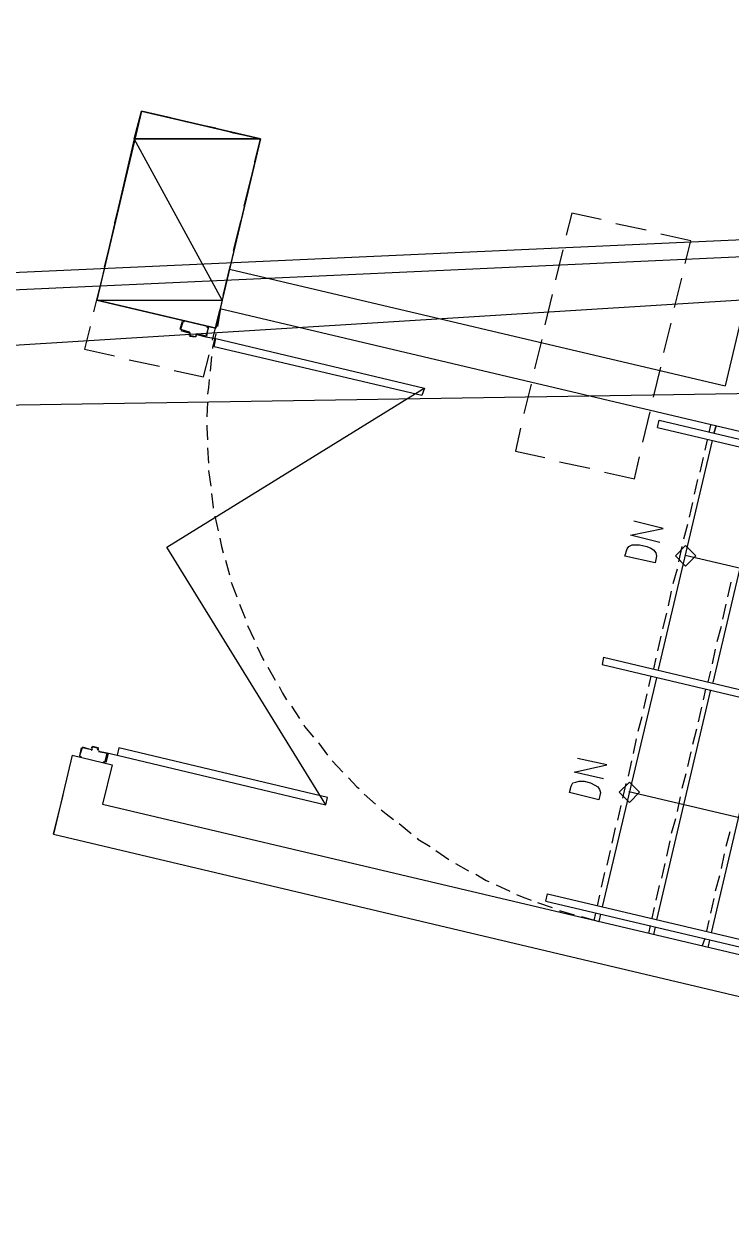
# Model space of a CAD drawing. Header units: feet. Extents: x -84 to 198, y -22 to 181.
# Drawn here: x 57.69 to 69.26, y 128.8 to 148.26 of the extents above; entities that cross this region are included whole.
import ezdxf

# ---------------------------------------------------------------- set-up
doc = ezdxf.new("R2010")
doc.units = ezdxf.units.FT
doc.layers.add('A-LINEA', color=7, linetype='CONTINUOUS')
doc.layers.add('A-MURO-CONCRETO', color=8, linetype='CONTINUOUS')

msp = doc.modelspace()

# ---------------------------------------------------------------- linework, layer by layer
at = {"layer": 'A-LINEA'}
for p, q in [((71.2267, 151.0844), (69.16, 142.3378)), ((71.2267, 151.0844), (69.16, 142.3378)), ((137.3218, 147.95), (37.3544, 141.7506)), ((137.3218, 147.95), (37.3544, 141.7506)), ((137.2414, 147.8002), (39.8639, 143.3866)), ((137.2414, 147.8002), (39.8639, 143.3866)), ((137.0738, 147.512), (40.0569, 143.1148)), ((137.0738, 147.512), (40.0569, 143.1148)), ((60.8267, 146.5511), (60.3333, 146.6578)), ((60.8267, 146.5511), (60.3333, 146.6578)), ((61.56, 146.3778), (61.0667, 146.4844)), ((61.56, 146.3778), (61.0667, 146.4844)), ((61.4667, 146.0044), (61.56, 146.3778)), ((61.4667, 146.0044), (61.56, 146.3778)), ((59.4667, 146.2311), (59.3467, 145.7378)), ((59.4667, 146.2311), (59.3467, 145.7378)), ((61.2933, 145.2844), (61.4133, 145.7644)), ((61.2933, 145.2844), (61.4133, 145.7644)), ((59.2933, 145.4978), (59.1733, 145.0044)), ((59.2933, 145.4978), (59.1733, 145.0044)), ((61.12, 144.5511), (61.24, 145.0311)), ((61.12, 144.5511), (61.24, 145.0311)), ((67.8667, 144.8844), (67.3733, 144.9911)), ((67.8667, 144.8844), (67.3733, 144.9911)), ((59.12, 144.7644), (59, 144.2844)), ((59.12, 144.7644), (59, 144.2844)), ((68.6, 144.7111), (68.1067, 144.8178)), ((68.6, 144.7111), (68.1067, 144.8178)), ((66.5067, 144.5644), (66.3867, 144.0711)), ((66.5067, 144.5644), (66.3867, 144.0711)), ((68.5067, 144.3378), (68.6, 144.7111)), ((68.5067, 144.3378), (68.6, 144.7111)), ((60.9467, 143.8178), (61.0667, 144.3111)), ((60.9467, 143.8178), (61.0667, 144.3111)), ((61.0533, 144.2444), (69.16, 142.3378)), ((61.0533, 144.2444), (69.16, 142.3378)), ((58.9467, 144.0311), (58.8267, 143.5511)), ((58.9467, 144.0311), (58.8267, 143.5511)), ((68.3333, 143.6178), (68.4533, 144.0978)), ((68.3333, 143.6178), (68.4533, 144.0978)), ((66.3333, 143.8311), (66.2133, 143.3378)), ((66.3333, 143.8311), (66.2133, 143.3378)), ((60.9067, 143.6044), (60.8533, 143.3111)), ((60.9067, 143.6044), (60.8533, 143.3111)), ((60.8933, 143.6044), (85.3067, 137.8311)), ((60.8933, 143.6044), (85.3067, 137.8311)), ((60.7733, 143.0844), (60.8933, 143.5778)), ((60.7733, 143.0844), (60.8933, 143.5778)), ((134.895, 143.2722), (37.2384, 141.6899)), ((134.895, 143.2722), (37.2384, 141.6899)), ((60.28, 143.3911), (60.24, 143.2578)), ((60.28, 143.3911), (60.24, 143.2578)), ((60.2533, 143.2578), (60.2533, 143.2578)), ((60.2533, 143.2578), (60.2533, 143.2578)), ((60.2933, 143.3911), (60.2933, 143.3911)), ((60.2933, 143.3911), (60.2933, 143.3911)), ((60.4128, 143.1932), (60.3979, 143.2172)), ((60.4128, 143.1932), (60.3979, 143.2172)), ((68.16, 142.8844), (68.28, 143.3644)), ((68.16, 142.8844), (68.28, 143.3644)), ((60.4, 143.1911), (60.3867, 143.1644)), ((60.4, 143.1911), (60.3867, 143.1644)), ((60.4, 143.1644), (60.4, 143.1644)), ((60.4, 143.1644), (60.4, 143.1644)), ((60.5067, 143.1378), (60.5067, 143.1644)), ((60.5067, 143.1378), (60.5067, 143.1644)), ((60.5313, 143.1772), (60.5072, 143.1624)), ((60.5313, 143.1772), (60.5072, 143.1624)), ((60.52, 143.1778), (60.6667, 143.1378)), ((60.52, 143.1778), (60.6667, 143.1378)), ((60.52, 143.1644), (60.52, 143.1644)), ((60.52, 143.1644), (60.52, 143.1644)), ((60.6667, 143.1511), (60.6667, 143.1511)), ((60.6667, 143.1511), (60.6667, 143.1511)), ((60.6667, 143.1378), (60.8267, 143.1111)), ((60.6667, 143.1378), (60.8267, 143.1111)), ((66.16, 143.0978), (66.04, 142.6178)), ((66.16, 143.0978), (66.04, 142.6178)), ((60.76, 142.8178), (60.7333, 142.5778)), ((60.76, 142.8178), (60.7333, 142.5778)), ((59.4133, 142.7644), (59.9067, 142.6578)), ((59.4133, 142.7644), (59.9067, 142.6578)), ((67.9867, 142.1511), (68.1067, 142.6444)), ((67.9867, 142.1511), (68.1067, 142.6444)), ((60.0276, 139.6985), (64.2393, 142.2987)), ((60.0276, 139.6985), (64.2393, 142.2987)), ((65.9867, 142.3644), (65.8667, 141.8844)), ((65.9867, 142.3644), (65.8667, 141.8844)), ((60.6933, 142.0711), (60.68, 141.8311)), ((60.6933, 142.0711), (60.68, 141.8311)), ((67.8133, 141.4178), (67.9333, 141.9111)), ((67.8133, 141.4178), (67.9333, 141.9111)), ((68.0533, 141.6578), (68.08, 141.7778)), ((68.0533, 141.6578), (68.08, 141.7778)), ((68.0533, 141.6578), (85.2533, 137.5911)), ((68.0533, 141.6578), (85.2533, 137.5911)), ((68.08, 141.7778), (85.28, 137.7111)), ((68.08, 141.7778), (85.28, 137.7111)), ((68.92, 141.6978), (68.8933, 141.5778)), ((68.92, 141.6978), (68.8933, 141.5778)), ((68.9733, 141.5644), (69.0133, 141.6844)), ((69.0133, 141.6844), (68.9733, 141.5644)), ((68.9733, 141.5644), (69.0133, 141.6844)), ((69.0133, 141.6844), (68.9733, 141.5644)), ((68.8667, 141.4578), (68.8267, 141.2844)), ((68.8667, 141.4578), (68.8267, 141.2844)), ((60.6933, 141.3244), (60.7067, 141.0711)), ((60.6933, 141.3244), (60.7067, 141.0711)), ((68.9467, 141.4444), (68.0667, 137.6978)), ((68.9467, 141.4444), (68.0667, 137.6978)), ((66.4533, 141.0978), (66.9467, 140.9911)), ((66.4533, 141.0978), (66.9467, 140.9911)), ((68.8, 141.1644), (68.7467, 140.9244)), ((68.8, 141.1644), (68.7467, 140.9244)), ((69.84, 141.2311), (68.96, 137.4844)), ((69.84, 141.2311), (68.96, 137.4844)), ((60.7067, 140.9511), (60.7467, 140.6978)), ((60.7067, 140.9511), (60.7467, 140.6978)), ((68.7067, 140.8044), (68.6533, 140.5644)), ((68.7067, 140.8044), (68.6533, 140.5644)), ((68.6267, 140.4311), (68.5733, 140.1911)), ((68.6267, 140.4311), (68.5733, 140.1911)), ((60.8133, 140.2044), (60.8667, 139.9644)), ((60.8133, 140.2044), (60.8667, 139.9644)), ((68.5467, 140.0711), (68.48, 139.8311)), ((68.5467, 140.0711), (68.48, 139.8311)), ((68.4533, 139.7111), (68.4, 139.4578)), ((68.4533, 139.7111), (68.4, 139.4578)), ((62.626, 135.4853), (60.0258, 139.6971)), ((62.626, 135.4853), (60.0258, 139.6971)), ((83.4933, 136.0178), (68.5067, 139.5644)), ((83.4933, 136.0178), (68.5067, 139.5644)), ((60.9867, 139.4844), (61.0533, 139.2444)), ((60.9867, 139.4844), (61.0533, 139.2444)), ((68.3733, 139.3378), (68.3067, 139.0978)), ((68.3733, 139.3378), (68.3067, 139.0978)), ((69.2533, 139.1244), (69.2, 138.8844)), ((69.2533, 139.1244), (69.2, 138.8844)), ((69.2533, 139.1244), (69.2, 138.8844)), ((69.2533, 139.1244), (69.2, 138.8844)), ((68.28, 138.9778), (68.2267, 138.7378)), ((68.28, 138.9778), (68.2267, 138.7378)), ((61.2133, 138.7644), (61.3067, 138.5378)), ((61.2133, 138.7644), (61.3067, 138.5378)), ((69.1733, 138.7644), (69.12, 138.5244)), ((69.1733, 138.7644), (69.12, 138.5244)), ((69.1733, 138.7644), (69.12, 138.5244)), ((69.1733, 138.7644), (69.12, 138.5244)), ((68.2, 138.6178), (68.1333, 138.3644)), ((68.2, 138.6178), (68.1333, 138.3644)), ((61.3467, 138.4178), (61.4533, 138.1911)), ((61.3467, 138.4178), (61.4533, 138.1911)), ((69.0933, 138.4044), (69.0267, 138.1511)), ((69.0933, 138.4044), (69.0267, 138.1511)), ((69.0933, 138.4044), (69.0267, 138.1511)), ((69.0933, 138.4044), (69.0267, 138.1511)), ((68.1067, 138.2444), (68.0533, 138.0044)), ((68.1067, 138.2444), (68.0533, 138.0044)), ((69, 138.0311), (68.9467, 137.7911)), ((69, 138.0311), (68.9467, 137.7911)), ((69, 138.0311), (68.9467, 137.7911)), ((69, 138.0311), (68.9467, 137.7911)), ((67.1733, 137.8978), (84.36, 133.8311)), ((67.1733, 137.8978), (84.36, 133.8311)), ((68.0267, 137.8844), (67.9867, 137.7111)), ((68.0267, 137.8844), (67.9867, 137.7111)), ((61.68, 137.7378), (61.8, 137.5244)), ((61.68, 137.7378), (61.8, 137.5244)), ((68.04, 137.5644), (67.1467, 133.8178)), ((68.04, 137.5644), (67.1467, 133.8178)), ((67.9467, 137.5911), (67.9067, 137.4178)), ((67.9467, 137.5911), (67.9067, 137.4178)), ((68.92, 137.6711), (68.88, 137.4978)), ((68.92, 137.6711), (68.88, 137.4978)), ((68.92, 137.6711), (68.88, 137.4978)), ((68.92, 137.6711), (68.88, 137.4978)), ((68.92, 137.3644), (68.04, 133.6044)), ((68.92, 137.3644), (68.04, 133.6044)), ((68.84, 137.3778), (68.8, 137.2044)), ((68.84, 137.3778), (68.8, 137.2044)), ((68.84, 137.3778), (68.8, 137.2044)), ((68.84, 137.3778), (68.8, 137.2044)), ((67.88, 137.2978), (67.8267, 137.0578)), ((67.88, 137.2978), (67.8267, 137.0578)), ((62.0667, 137.0978), (62.2, 136.8978)), ((62.0667, 137.0978), (62.2, 136.8978)), ((68.7733, 137.0844), (68.72, 136.8444)), ((68.7733, 137.0844), (68.72, 136.8444)), ((68.7733, 137.0844), (68.72, 136.8444)), ((68.7733, 137.0844), (68.72, 136.8444)), ((69.8133, 137.1511), (68.9333, 133.3911)), ((69.8133, 137.1511), (68.9333, 133.3911)), ((69.8133, 137.1511), (68.9333, 133.3911)), ((69.8133, 137.1511), (68.9333, 133.3911)), ((67.8, 136.9244), (67.7333, 136.6844)), ((67.8, 136.9244), (67.7333, 136.6844)), ((68.6933, 136.7244), (68.6267, 136.4711)), ((68.6933, 136.7244), (68.6267, 136.4711)), ((68.6933, 136.7244), (68.6267, 136.4711)), ((68.6933, 136.7244), (68.6267, 136.4711)), ((58.64, 136.4311), (58.7867, 136.3911)), ((58.64, 136.4311), (58.7867, 136.3911)), ((58.64, 136.4178), (58.64, 136.4178)), ((58.64, 136.4178), (58.64, 136.4178)), ((58.7867, 136.4044), (58.7867, 136.4044)), ((58.7867, 136.4044), (58.7867, 136.4044)), ((58.7887, 136.3783), (58.8128, 136.3932)), ((58.7887, 136.3783), (58.8128, 136.3932)), ((58.8, 136.4044), (58.8, 136.4311)), ((58.8, 136.4044), (58.8, 136.4311)), ((58.8133, 136.4444), (58.9067, 136.4178)), ((58.8133, 136.4444), (58.9067, 136.4178)), ((58.8133, 136.4311), (58.8133, 136.4311)), ((58.8133, 136.4311), (58.8133, 136.4311)), ((62.5067, 136.4978), (62.6533, 136.2978)), ((62.5067, 136.4978), (62.6533, 136.2978)), ((67.7067, 136.5644), (67.6533, 136.3244)), ((67.7067, 136.5644), (67.6533, 136.3244)), ((58.48, 136.2978), (58.1733, 135.0044)), ((58.48, 136.2978), (58.1733, 135.0044)), ((58.48, 136.2978), (59.1333, 136.1378)), ((58.48, 136.2978), (59.1333, 136.1378)), ((58.9067, 136.3644), (59.0533, 136.3378)), ((58.9067, 136.3644), (59.0533, 136.3378)), ((58.9072, 136.3757), (58.9221, 136.3516)), ((58.9072, 136.3757), (58.9221, 136.3516)), ((58.92, 136.3778), (58.92, 136.3778)), ((58.92, 136.3778), (58.92, 136.3778)), ((59.0667, 136.3244), (59.0267, 136.1778)), ((59.0667, 136.3244), (59.0267, 136.1778)), ((59.0533, 136.3378), (59.2133, 136.2978)), ((59.0533, 136.3378), (59.2133, 136.2978)), ((59.0533, 136.3244), (59.0533, 136.3244)), ((59.0533, 136.3244), (59.0533, 136.3244)), ((62.7333, 136.2044), (62.9067, 136.0178)), ((62.7333, 136.2044), (62.9067, 136.0178)), ((67.6267, 136.2044), (67.5733, 135.9511)), ((67.6267, 136.2044), (67.5733, 135.9511)), ((68.6, 136.3511), (68.5467, 136.1111)), ((68.6, 136.3511), (68.5467, 136.1111)), ((68.6, 136.3511), (68.5467, 136.1111)), ((68.6, 136.3511), (68.5467, 136.1111)), ((59.1333, 136.1378), (58.9733, 135.4978)), ((59.1333, 136.1378), (58.9733, 135.4978)), ((59.0133, 136.1778), (59.0133, 136.1778)), ((59.0133, 136.1778), (59.0133, 136.1778)), ((67.5333, 135.8311), (67.48, 135.5911)), ((67.5333, 135.8311), (67.48, 135.5911)), ((68.52, 135.9911), (68.4533, 135.7511)), ((68.52, 135.9911), (68.4533, 135.7511)), ((68.52, 135.9911), (68.4533, 135.7511)), ((68.52, 135.9911), (68.4533, 135.7511)), ((58.1733, 135.0044), (58.3333, 135.6444)), ((63.2533, 135.6578), (63.44, 135.4978)), ((63.2533, 135.6578), (63.44, 135.4978)), ((82.6133, 132.1378), (67.5867, 135.6978)), ((82.6133, 132.1378), (67.5867, 135.6978)), ((68.4267, 135.6178), (68.3733, 135.3778)), ((68.4267, 135.6178), (68.3733, 135.3778)), ((68.4267, 135.6178), (68.3733, 135.3778)), ((68.4267, 135.6178), (68.3733, 135.3778)), ((58.9733, 135.4978), (83.3867, 129.7244)), ((58.9733, 135.4978), (83.3867, 129.7244)), ((67.4533, 135.4711), (67.4, 135.2311)), ((67.4533, 135.4711), (67.4, 135.2311)), ((68.3467, 135.2578), (68.28, 135.0178)), ((68.3467, 135.2578), (68.28, 135.0178)), ((68.3467, 135.2578), (68.28, 135.0178)), ((68.3467, 135.2578), (68.28, 135.0178)), ((63.8267, 135.1778), (64.0267, 135.0178)), ((63.8267, 135.1778), (64.0267, 135.0178)), ((67.36, 135.1111), (67.3067, 134.8578)), ((67.36, 135.1111), (67.3067, 134.8578)), ((69.24, 135.0444), (69.1733, 134.8044)), ((69.24, 135.0444), (69.1733, 134.8044)), ((69.24, 135.0444), (69.1733, 134.8044)), ((69.24, 135.0444), (69.1733, 134.8044)), ((58.1733, 135.0044), (84.3733, 128.8044)), ((58.1733, 135.0044), (84.3733, 128.8044)), ((68.2533, 134.8978), (68.2, 134.6444)), ((68.2533, 134.8978), (68.2, 134.6444)), ((68.2533, 134.8978), (68.2, 134.6444)), ((68.2533, 134.8978), (68.2, 134.6444)), ((64.4267, 134.7378), (64.64, 134.5911)), ((64.4267, 134.7378), (64.64, 134.5911)), ((67.28, 134.7378), (67.2267, 134.4978)), ((67.28, 134.7378), (67.2267, 134.4978)), ((69.1467, 134.6844), (69.0933, 134.4444)), ((69.1467, 134.6844), (69.0933, 134.4444)), ((69.1467, 134.6844), (69.0933, 134.4444)), ((69.1467, 134.6844), (69.0933, 134.4444)), ((64.7467, 134.5244), (64.96, 134.4044)), ((64.7467, 134.5244), (64.96, 134.4044)), ((68.1733, 134.5244), (68.12, 134.2844)), ((68.1733, 134.5244), (68.12, 134.2844)), ((68.1733, 134.5244), (68.12, 134.2844)), ((68.1733, 134.5244), (68.12, 134.2844)), ((67.1867, 134.3778), (67.1333, 134.1378)), ((67.1867, 134.3778), (67.1333, 134.1378)), ((69.0667, 134.3244), (69, 134.0711)), ((69.0667, 134.3244), (69, 134.0711)), ((69.0667, 134.3244), (69, 134.0711)), ((69.0667, 134.3244), (69, 134.0711)), ((65.4133, 134.1778), (65.64, 134.0711)), ((65.4133, 134.1778), (65.64, 134.0711)), ((68.08, 134.1644), (68.0267, 133.9244)), ((68.08, 134.1644), (68.0267, 133.9244)), ((68.08, 134.1644), (68.0267, 133.9244)), ((68.08, 134.1644), (68.0267, 133.9244)), ((66.0933, 133.8844), (66.3333, 133.8044)), ((66.0933, 133.8844), (66.3333, 133.8044)), ((66.2267, 133.9111), (66.2533, 134.0311)), ((66.2267, 133.9111), (66.2533, 134.0311)), ((66.2267, 133.9111), (83.4133, 129.8444)), ((66.2267, 133.9111), (83.4133, 129.8444)), ((66.2533, 134.0311), (83.4533, 129.9644)), ((66.2533, 134.0311), (83.4533, 129.9644)), ((67.1067, 134.0044), (67.0667, 133.8311)), ((67.1067, 134.0044), (67.0667, 133.8311)), ((68.9733, 133.9511), (68.92, 133.7111)), ((68.9733, 133.9511), (68.92, 133.7111)), ((68.9733, 133.9511), (68.92, 133.7111)), ((68.9733, 133.9511), (68.92, 133.7111)), ((67.04, 133.7111), (67.0133, 133.5911)), ((67.04, 133.7111), (67.0133, 133.5911)), ((67.12, 133.6978), (67.0933, 133.5778)), ((67.12, 133.6978), (67.0933, 133.5778)), ((68, 133.8044), (67.96, 133.6311)), ((68, 133.8044), (67.96, 133.6311)), ((68, 133.8044), (67.96, 133.6311)), ((68, 133.8044), (67.96, 133.6311)), ((66.8133, 133.6578), (67.0933, 133.5778)), ((66.8133, 133.6578), (67.0933, 133.5778)), ((67.9333, 133.5111), (67.9067, 133.3778)), ((67.9333, 133.5111), (67.9067, 133.3778)), ((67.9333, 133.5111), (67.9067, 133.3778)), ((67.9333, 133.5111), (67.9067, 133.3778)), ((68.0133, 133.4844), (67.9867, 133.3644)), ((68.0133, 133.4844), (67.9867, 133.3644)), ((68.8933, 133.5911), (68.8533, 133.4178)), ((68.8933, 133.5911), (68.8533, 133.4178)), ((68.8933, 133.5911), (68.8533, 133.4178)), ((68.8933, 133.5911), (68.8533, 133.4178)), ((68.8267, 133.2978), (68.7867, 133.1778)), ((68.8267, 133.2978), (68.7867, 133.1778)), ((68.8267, 133.2978), (68.7867, 133.1778)), ((68.8267, 133.2978), (68.7867, 133.1778)), ((68.9067, 133.2711), (68.88, 133.1511)), ((68.9067, 133.2711), (68.88, 133.1511)), ((68.9067, 133.2711), (68.88, 133.1511)), ((68.9067, 133.2711), (68.88, 133.1511))]:
    msp.add_line(p, q, dxfattribs=at)
for points in [[(60.8267, 143.2844), (61.56, 146.3778), (59.6133, 146.8311), (58.88, 143.7378), (60.8267, 143.2844)], [(60.8267, 143.2844), (61.56, 146.3778), (59.6133, 146.8311), (58.88, 143.7378), (60.8267, 143.2844)], [(60.0933, 146.7244), (59.6133, 146.8311), (59.52, 146.4711)], [(60.0933, 146.7244), (59.6133, 146.8311), (59.52, 146.4711)], [(67.1333, 145.0578), (66.6533, 145.1644), (66.56, 144.8044)], [(67.1333, 145.0578), (66.6533, 145.1644), (66.56, 144.8044)], [(60.4, 143.2178), (60.2533, 143.2578), (60.2933, 143.3911), (60.3067, 143.3911), (60.32, 143.4044), (60.2933, 143.4044)], [(60.4, 143.2178), (60.2533, 143.2578), (60.2933, 143.3911), (60.3067, 143.3911), (60.32, 143.4044), (60.2933, 143.4044)], [(58.7733, 143.3111), (58.68, 142.9378), (59.1733, 142.8311)], [(58.7733, 143.3111), (58.68, 142.9378), (59.1733, 142.8311)], [(60.2533, 143.2444), (60.3867, 143.2044), (60.3867, 143.2044)], [(60.2533, 143.2444), (60.3867, 143.2044), (60.3867, 143.2044)], [(60.7067, 143.3111), (60.68, 143.3111), (60.68, 143.2978), (60.7067, 143.2978), (60.6667, 143.1511), (60.5333, 143.1911)], [(60.7067, 143.3111), (60.68, 143.3111), (60.68, 143.2978), (60.7067, 143.2978), (60.6667, 143.1511), (60.5333, 143.1911)], [(60.68, 143.1511), (60.7067, 143.2978), (60.7067, 143.2978)], [(60.68, 143.1511), (60.7067, 143.2978), (60.7067, 143.2978)], [(60.5067, 143.1778), (60.4933, 143.1378), (60.4, 143.1644), (60.4133, 143.1911)], [(60.5067, 143.1778), (60.4933, 143.1378), (60.4, 143.1644), (60.4133, 143.1911)], [(60.4, 143.1511), (60.4933, 143.1378), (60.4933, 143.1378)], [(60.4, 143.1511), (60.4933, 143.1378), (60.4933, 143.1378)], [(60.8267, 143.1911), (60.7733, 142.9644), (60.7733, 142.9511)], [(60.8267, 143.1911), (60.7733, 142.9644), (60.7733, 142.9511)], [(60.8267, 143.1111), (64.24, 142.2978), (64.2, 142.1778), (60.8, 142.9778), (60.8267, 143.1111)], [(60.8267, 143.1111), (64.24, 142.2978), (64.2, 142.1778), (60.8, 142.9778), (60.8267, 143.1111)], [(60.1467, 142.5911), (60.6267, 142.4844), (60.72, 142.8444)], [(60.1467, 142.5911), (60.6267, 142.4844), (60.72, 142.8444)], [(60.72, 142.4444), (60.7067, 142.3111), (60.6933, 142.2044)], [(60.72, 142.4444), (60.7067, 142.3111), (60.6933, 142.2044)], [(60.68, 141.6978), (60.68, 141.6578), (60.6933, 141.4578)], [(60.68, 141.6978), (60.68, 141.6578), (60.6933, 141.4578)], [(65.8133, 141.6444), (65.7333, 141.2711), (66.2133, 141.1644)], [(65.8133, 141.6444), (65.7333, 141.2711), (66.2133, 141.1644)], [(67.1867, 140.9244), (67.68, 140.8178), (67.76, 141.1778)], [(67.1867, 140.9244), (67.68, 140.8178), (67.76, 141.1778)], [(60.76, 140.5778), (60.7867, 140.3511), (60.7867, 140.3378)], [(60.76, 140.5778), (60.7867, 140.3511), (60.7867, 140.3378)], [(68.0933, 139.7778), (67.6133, 139.8978), (68.1467, 140.0044), (67.6667, 140.1244)], [(68.0933, 139.7778), (67.6133, 139.8978), (68.1467, 140.0044), (67.6667, 140.1244)], [(60.8933, 139.8444), (60.92, 139.7111), (60.9467, 139.6044)], [(60.8933, 139.8444), (60.92, 139.7111), (60.9467, 139.6044)], [(68.0133, 139.4444), (67.52, 139.5511), (67.56, 139.6711), (67.5867, 139.7111), (67.64, 139.7378), (67.6933, 139.7378), (67.76, 139.7378), (67.88, 139.7111), (67.9467, 139.6844), (67.9867, 139.6578), (68.0267, 139.6044), (68.04, 139.5511), (68.0133, 139.4444)], [(68.0133, 139.4444), (67.52, 139.5511), (67.56, 139.6711), (67.5867, 139.7111), (67.64, 139.7378), (67.6933, 139.7378), (67.76, 139.7378), (67.88, 139.7111), (67.9467, 139.6844), (67.9867, 139.6578), (68.0267, 139.6044), (68.04, 139.5511), (68.0133, 139.4444)], [(68.68, 139.5578), (68.5133, 139.7244), (68.3467, 139.5578), (68.5133, 139.3911), (68.68, 139.5578)], [(68.68, 139.5578), (68.5133, 139.7244), (68.3467, 139.5578), (68.5133, 139.3911), (68.68, 139.5578)], [(61.08, 139.1244), (61.0933, 139.0844), (61.1733, 138.8844)], [(61.08, 139.1244), (61.0933, 139.0844), (61.1733, 138.8844)], [(61.5067, 138.0711), (61.6, 137.8711), (61.6133, 137.8444)], [(61.5067, 138.0711), (61.6, 137.8711), (61.6133, 137.8444)], [(67.1733, 137.8978), (67.1467, 137.7778), (84.3333, 133.7111)], [(67.1733, 137.8978), (67.1467, 137.7778), (84.3333, 133.7111)], [(61.8667, 137.4178), (61.92, 137.3111), (61.9867, 137.2044)], [(61.8667, 137.4178), (61.92, 137.3111), (61.9867, 137.2044)], [(62.2667, 136.7911), (62.28, 136.7644), (62.4267, 136.5911)], [(62.2667, 136.7911), (62.28, 136.7644), (62.4267, 136.5911)], [(58.6267, 136.4178), (58.6, 136.2844), (58.6, 136.2844)], [(58.7733, 136.3911), (58.64, 136.4178), (58.6, 136.2844), (58.6267, 136.2711), (58.6267, 136.2578), (58.6, 136.2711)], [(58.6267, 136.4178), (58.6, 136.2844), (58.6, 136.2844)], [(58.7733, 136.3911), (58.64, 136.4178), (58.6, 136.2844), (58.6267, 136.2711), (58.6267, 136.2578), (58.6, 136.2711)], [(58.8933, 136.3778), (58.9067, 136.4044), (58.8133, 136.4311), (58.8, 136.4044)], [(58.8933, 136.3778), (58.9067, 136.4044), (58.8133, 136.4311), (58.8, 136.4044)], [(58.9067, 136.3778), (58.9067, 136.4044), (58.9067, 136.4044)], [(58.9067, 136.3778), (58.9067, 136.4044), (58.9067, 136.4044)], [(59.2133, 136.2978), (62.6267, 135.4844), (62.6533, 135.6044), (59.24, 136.4178), (59.2133, 136.2978)], [(59.2133, 136.2978), (62.6267, 135.4844), (62.6533, 135.6044), (59.24, 136.4178), (59.2133, 136.2978)], [(59.0133, 136.1644), (58.9867, 136.1778), (59, 136.1911), (59.0133, 136.1778), (59.0533, 136.3244), (58.9067, 136.3511)], [(59.0133, 136.1644), (58.9867, 136.1778), (59, 136.1911), (59.0133, 136.1778), (59.0533, 136.3244), (58.9067, 136.3511)], [(67.1733, 135.9111), (66.6933, 136.0178), (67.2267, 136.1378), (66.7467, 136.2444)], [(67.1733, 135.9111), (66.6933, 136.0178), (67.2267, 136.1378), (66.7467, 136.2444)], [(63, 135.9244), (63.1333, 135.7778), (63.1733, 135.7511)], [(63, 135.9244), (63.1333, 135.7778), (63.1733, 135.7511)], [(67.0933, 135.5644), (66.6133, 135.6844), (66.64, 135.7911), (66.6667, 135.8444), (66.72, 135.8578), (66.7733, 135.8711), (66.8533, 135.8711), (66.96, 135.8444), (67.0267, 135.8044), (67.08, 135.7778), (67.1067, 135.7378), (67.12, 135.6844), (67.0933, 135.5644)], [(67.0933, 135.5644), (66.6133, 135.6844), (66.64, 135.7911), (66.6667, 135.8444), (66.72, 135.8578), (66.7733, 135.8711), (66.8533, 135.8711), (66.96, 135.8444), (67.0267, 135.8044), (67.08, 135.7778), (67.1067, 135.7378), (67.12, 135.6844), (67.0933, 135.5644)], [(67.76, 135.6911), (67.5933, 135.8578), (67.4267, 135.6911), (67.5933, 135.5244), (67.76, 135.6911)], [(67.76, 135.6911), (67.5933, 135.8578), (67.4267, 135.6911), (67.5933, 135.5244), (67.76, 135.6911)], [(63.5333, 135.4044), (63.6133, 135.3378), (63.7333, 135.2444)], [(63.5333, 135.4044), (63.6133, 135.3378), (63.7333, 135.2444)], [(64.12, 134.9378), (64.1333, 134.9244), (64.3333, 134.8044)], [(64.12, 134.9378), (64.1333, 134.9244), (64.3333, 134.8044)], [(65.08, 134.3511), (65.2533, 134.2444), (65.2933, 134.2311)], [(65.08, 134.3511), (65.2533, 134.2444), (65.2933, 134.2311)], [(65.7467, 134.0178), (65.84, 133.9778), (65.9867, 133.9244)], [(65.7467, 134.0178), (65.84, 133.9778), (65.9867, 133.9244)], [(66.4533, 133.7511), (66.4667, 133.7511), (66.6933, 133.6844)], [(66.4533, 133.7511), (66.4667, 133.7511), (66.6933, 133.6844)]]:
    msp.add_lwpolyline(points, dxfattribs=at)
at = {"layer": 'A-MURO-CONCRETO'}
for points in [[(59.6133, 146.8311), (61.56, 146.3778), (59.4933, 146.3778), (59.6133, 146.8311), (59.6133, 146.8311)], [(59.6133, 146.8311), (61.56, 146.3778), (59.4933, 146.3778), (59.6133, 146.8311), (59.6133, 146.8311)], [(59.4933, 146.3778), (58.88, 143.7378), (60.9333, 143.7378), (59.4933, 146.3778)], [(59.4933, 146.3778), (58.88, 143.7378), (60.9333, 143.7378), (59.4933, 146.3778)], [(59.4933, 146.3778), (61.56, 146.3778), (60.9333, 143.7378), (59.4933, 146.3778), (59.4933, 146.3778)], [(59.4933, 146.3778), (61.56, 146.3778), (60.9333, 143.7378), (59.4933, 146.3778), (59.4933, 146.3778)], [(58.88, 143.7378), (60.9333, 143.7378), (60.8267, 143.2844), (58.88, 143.7378), (58.88, 143.7378)], [(58.88, 143.7378), (60.9333, 143.7378), (60.8267, 143.2844), (58.88, 143.7378), (58.88, 143.7378)]]:
    msp.add_lwpolyline(points, dxfattribs=at)

doc.saveas('drawing.dxf')
